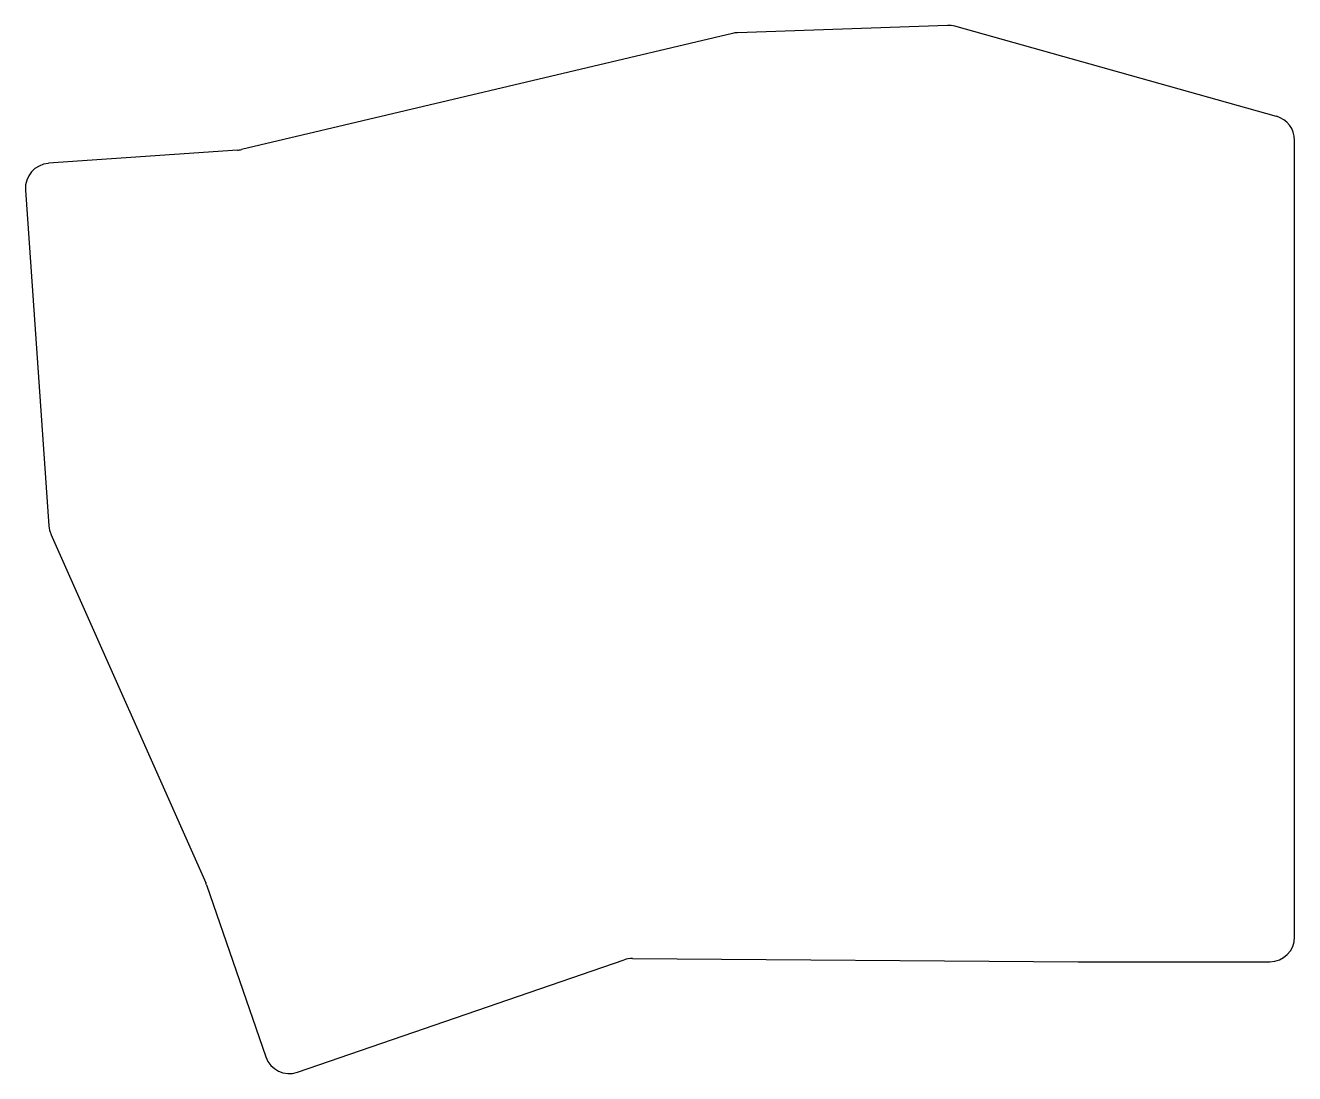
# Model space of a CAD drawing. Header units: millimetres. Extents: x 210 to 363, y -226 to -100.
import ezdxf

# ---------------------------------------------------------------- set-up
doc = ezdxf.new("R2010")
doc.units = ezdxf.units.MM

msp = doc.modelspace()

# ---------------------------------------------------------------- linework, layer by layer
for p, q in [((321.12, -99.95), (295.9, -100.83)), ((360.65, -110.89), (322.03, -100.06)), ((295.31, -100.91), (236.32, -114.87)), ((362.84, -209.5), (362.84, -113.77)), ((235.83, -114.95), (213.13, -116.53)), ((210.35, -119.74), (213.17, -160.11)), ((213.42, -161.12), (232.02, -203.01)), ((232.12, -203.25), (239.24, -223.93)), ((243.05, -225.79), (282.28, -212.29)), ((283.28, -212.12), (336.83, -212.5)), ((336.85, -212.5), (359.84, -212.5))]:
    msp.add_line(p, q)
for centre, start, end in [((321.22, -102.95), 74.3373, 92), ((296, -103.83), 92, 103.3152), ((359.84, -113.77), 0, 74.3373), ((235.62, -111.95), 274, 283.3152), ((213.34, -119.53), 94, 184), ((216.17, -159.9), 184, 203.9382), ((229.28, -204.23), 19, 23.9382), ((359.84, -209.5), 270, 0), ((283.26, -215.12), 89.5956, 109), ((336.85, -209.5), 269.5956, 270), ((242.07, -222.96), 199, 289)]:
    msp.add_arc(centre, 3, start, end)

doc.saveas('drawing.dxf')
